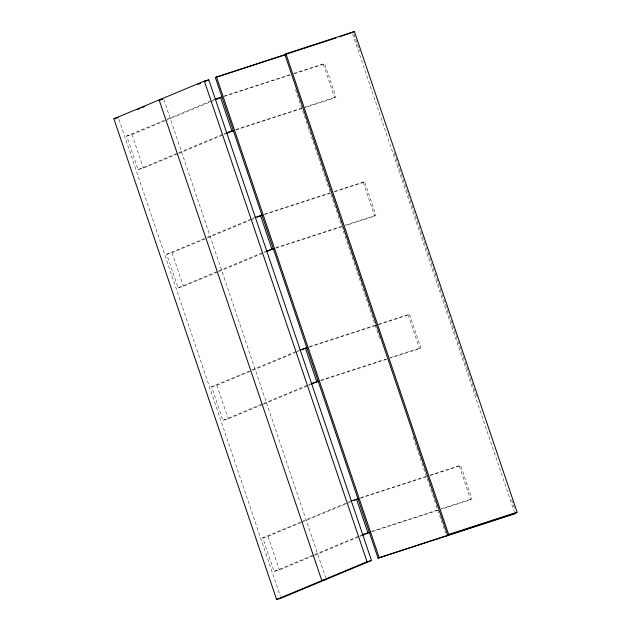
<?xml version="1.0" encoding="UTF-8"?>
<svg xmlns="http://www.w3.org/2000/svg" width="631" height="631" viewBox="0 0 631 631"><rect width="100%" height="100%" fill="white"/><g stroke="black" fill="none" stroke-linecap="round" stroke-linejoin="round"><path stroke-width="0.47" stroke-dasharray="3.15 2.37" d="M294.361 73.709L323.309 64.315L324.579 63.423L335.952 97.008L334.682 97.908L304.805 107.601M334.375 191.903L363.314 182.509L364.592 181.618L375.958 215.21L374.688 216.102L345.741 225.496M378.3 324.744L408.178 315.05L409.448 314.151L420.822 347.744L419.544 348.635L390.605 358.029M430.374 475.514L459.313 466.128L460.583 465.228L471.956 498.821L470.687 499.713L441.739 509.107M177.729 153.83L143.371 168.146L138.079 169.621L126.713 136.028L166.489 119.456M167.396 119.078L211.693 100.621M212.6 100.242L215.313 99.114M126.713 136.028L132.005 134.553L164.549 120.994M165.456 120.616L209.752 102.159M210.659 101.78L214.272 100.274M138.079 169.621L223.066 134.214M223.966 133.835L226.679 132.707M178.636 153.451L225.646 133.867M217.734 272.024L183.384 286.34L178.084 287.815L166.718 254.23L206.495 237.65M207.402 237.28L251.698 218.823M252.605 218.444L255.318 217.309M166.718 254.23L172.011 252.755L249.766 220.353M250.665 219.982L254.285 218.476M178.084 287.815L217.869 271.243M218.768 270.865L266.684 250.901M218.641 271.653L265.651 252.061M262.599 404.558L228.241 418.874L222.948 420.349L211.574 386.764L251.359 370.192M252.258 369.813L296.562 351.357M297.469 350.978L300.175 349.85M211.574 386.764L216.875 385.289L294.622 352.887M295.529 352.516L299.141 351.01M222.948 420.349L262.725 403.777M263.632 403.398L307.928 384.942M308.835 384.563L311.548 383.435M263.498 404.187L307.802 385.722M308.701 385.352L310.515 384.594M313.733 555.643L279.375 569.951L274.083 571.434L262.717 537.841L351.317 500.927M262.717 537.841L268.009 536.366L300.553 522.807M301.46 522.429L345.764 503.972M346.664 503.593L350.284 502.087M274.083 571.434L313.867 554.854M314.766 554.483L359.071 536.019M359.97 535.648L362.683 534.512M314.64 555.264L358.936 536.807M359.844 536.429L361.65 535.672M223.745 96.141L290.031 74.632M293.77 73.417L324.579 63.423M224.336 96.425L290.631 74.915M236.049 129.426L304.205 107.309M305.136 107.01L335.952 97.008M235.71 130.018L303.866 107.901M264.681 214.035L330.045 192.826M334.714 191.311L364.592 181.618M264.35 214.627L330.636 193.118M276.055 247.62L341.41 226.419M345.149 225.204L375.958 215.21M275.715 248.212L341.071 227.01M309.545 346.569L377.701 324.452M378.639 324.153L409.448 314.151M309.206 347.16L377.37 325.044M320.911 380.154L386.275 358.952M390.005 357.738L420.822 347.744M320.58 380.745L386.866 359.236M360.68 497.646L426.043 476.437M429.774 475.23L460.583 465.228M360.34 498.238L426.635 476.728M371.115 531.539L437.409 510.029M441.14 508.815L471.956 498.821M372.645 531.523L438.009 510.321M353.983 34.161L359.67 50.961M394.107 152.694L477.194 398.169M511.631 499.902L515.101 510.171M352.611 33.971L514.36 511.851M323.309 64.315L334.682 97.908M363.314 182.509L374.688 216.102M408.178 315.05L419.544 348.635M459.313 466.128L470.687 499.713M295.513 89.791L380.177 339.928M413.037 436.999L445.573 533.132M163.863 99.627L325.612 577.499M132.005 134.553L143.371 168.146M172.011 252.755L183.384 286.34M216.875 385.289L228.241 418.874M268.009 536.366L279.375 569.951M118.936 119.409L280.369 596.35"/><path stroke-width="0.95" d="M286.6 54.353L283.824 55.252L285.938 53.769L354.409 31.55L517.112 512.222L514.991 513.713L378.048 558.143L215.352 77.471L335.771 38.002M221.875 96.74L216.086 99.524M354.409 31.55L339.47 36.795M226.553 133.488L233.241 130.333M256.998 217.34L261.881 214.942M266.558 251.682L273.255 248.527M301.855 349.874L306.745 347.476M311.414 384.216L318.111 381.061M353.896 500.58L357.88 498.553M362.557 535.301L369.253 532.146M378.048 558.143L516.048 512.971M446.519 535.932L448.641 534.441L517.112 512.222M113.888 118.778L204.373 81.076L208.79 79.845L371.485 560.517L281 598.22L276.591 599.45L113.888 118.778L118.305 117.547M137.306 109.628L140.019 108.493M141.825 107.743L144.538 106.607M159.927 100.203L162.64 99.067M197.929 84.365L200.642 83.237M204.263 81.73L208.79 79.845M276.591 599.45L367.076 561.748L371.485 560.517M215.352 77.471L282.893 55.56M226.679 132.707L233.841 130.625M255.318 217.309L262.48 215.226M266.684 250.901L273.846 248.819M300.175 349.85L307.336 347.76M311.548 383.435L318.71 381.353M351.317 500.927L358.479 498.845M362.683 534.512L369.845 532.43M162.664 98.941L159.13 99.927L321.834 580.599L326.243 579.368M215.313 99.114L220.605 97.639L231.971 131.224M285.938 53.769L448.641 534.441M284.881 54.511L447.584 535.183M216.409 76.722L379.113 557.402M260.611 215.834L271.985 249.426M305.475 348.367L316.841 381.96M356.61 499.452L367.976 533.037M204.373 81.076L367.076 561.748"/></g></svg>
